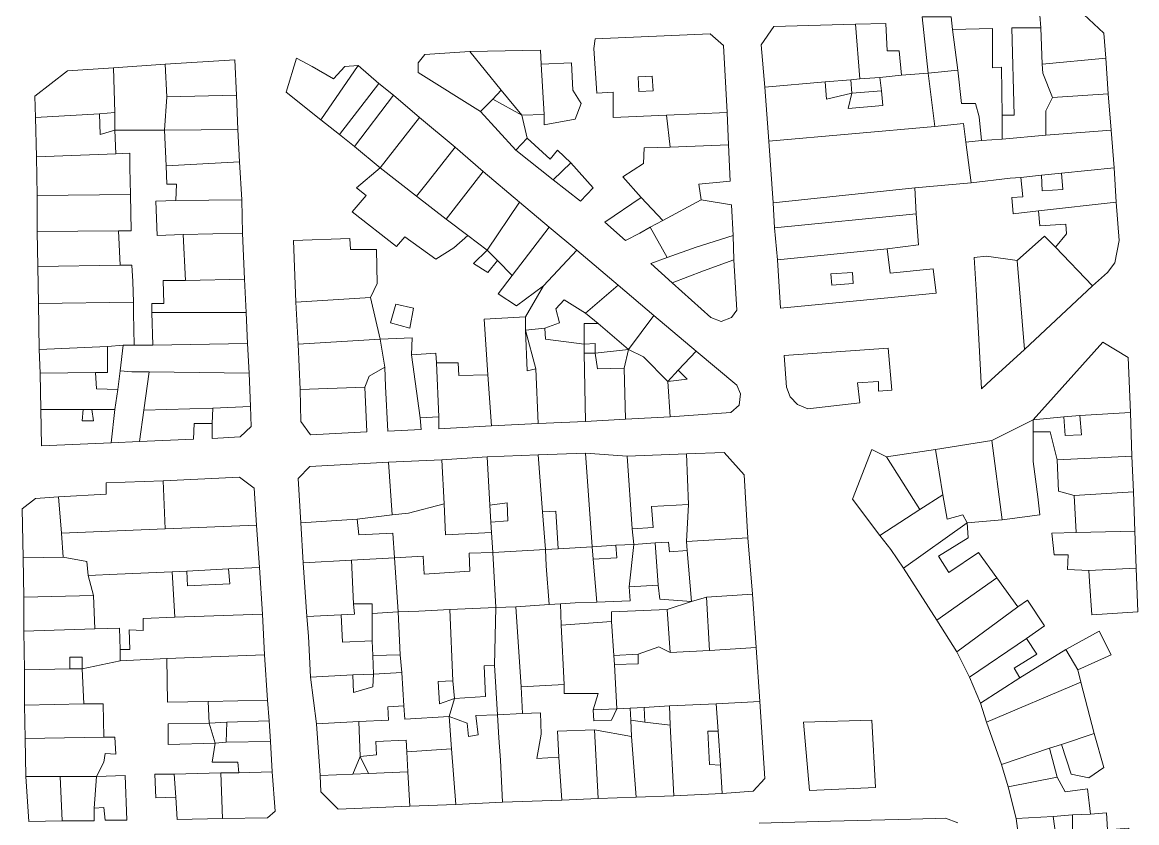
# Model space of a CAD drawing. Header units: inches. Extents: x 1138763 to 1140867, y 1050756 to 1053008.
# Drawn here: x 1139320.7 to 1139508.6, y 1051629.1 to 1051764.1 of the extents above; entities that cross this region are included whole.
import ezdxf

# ---------------------------------------------------------------- set-up
doc = ezdxf.new("R2010")
doc.units = ezdxf.units.IN
doc.header["$MEASUREMENT"] = 0
doc.layers.add('LimEdif_AM', color=44, linetype='Continuous', lineweight=5)
doc.layers.add('ViaPrin_AM', color=1, linetype='Continuous', lineweight=15)

msp = doc.modelspace()

# ---------------------------------------------------------------- linework, layer by layer
at = {"layer": 'LimEdif_AM'}
for points in [[(1139477.56, 1051762.87), (1139478.44, 1051756), (1139473.44, 1051755.5), (1139472.44, 1051765), (1139477.31, 1051765), (1139477.56, 1051762.87)], [(1139492.44, 1051763.12), (1139492.31, 1051765.25), (1139499.69, 1051765.37), (1139503.06, 1051762.25), (1139503.44, 1051758), (1139492.69, 1051757), (1139492.44, 1051763.12)], [(1139461.94, 1051754.5), (1139460.44, 1051754.37), (1139456.06, 1051754), (1139445.94, 1051753.12), (1139445.31, 1051760.25), (1139447.44, 1051763.37), (1139461.19, 1051763.75), (1139461.94, 1051754.5)], [(1139461.19, 1051763.75), (1139466.31, 1051763.87), (1139466.56, 1051759.25), (1139468.56, 1051759.25), (1139468.94, 1051755.12), (1139465.31, 1051754.75), (1139461.94, 1051754.5), (1139461.19, 1051763.75)], [(1139477.56, 1051762.87), (1139484.31, 1051763), (1139484.31, 1051756.37), (1139485.81, 1051756.5), (1139485.94, 1051748.37), (1139485.94, 1051744.37), (1139482.44, 1051744.12), (1139482.06, 1051748.12), (1139481.44, 1051750.37), (1139479.06, 1051750.37), (1139478.44, 1051756), (1139477.56, 1051762.87)], [(1139492.69, 1051757), (1139492.81, 1051755.5), (1139494.44, 1051751.37), (1139493.31, 1051749.12), (1139493.31, 1051745), (1139485.94, 1051744.37), (1139485.94, 1051748.37), (1139487.94, 1051748.37), (1139487.56, 1051763.12), (1139492.44, 1051763.12), (1139492.69, 1051757)], [(1139439.56, 1051748.87), (1139429.31, 1051748.37), (1139420.31, 1051748), (1139420.31, 1051752.25), (1139417.56, 1051752.12), (1139417.06, 1051759.62), (1139417.31, 1051761.25), (1139436.69, 1051762.12), (1139438.94, 1051760.12), (1139439.56, 1051748.87)], [(1139401.44, 1051752.62), (1139400.06, 1051751.12), (1139397.94, 1051749), (1139387.44, 1051755.62), (1139387.44, 1051757.25), (1139388.56, 1051758.62), (1139396.19, 1051759.12), (1139401.44, 1051752.62)], [(1139396.19, 1051759.12), (1139408.06, 1051759.37), (1139408.19, 1051757), (1139408.69, 1051748.5), (1139404.94, 1051748.37), (1139401.44, 1051752.62), (1139396.19, 1051759.12)], [(1139336.06, 1051756.37), (1139344.81, 1051757), (1139345.06, 1051751.5), (1139344.69, 1051745.87), (1139336.31, 1051745.87), (1139336.31, 1051748.87), (1139336.06, 1051756.37)], [(1139344.81, 1051757), (1139356.56, 1051757.75), (1139356.81, 1051751.75), (1139345.06, 1051751.5), (1139344.81, 1051757)], [(1139377.31, 1051756.75), (1139371.06, 1051747.62), (1139365.19, 1051752.25), (1139366.94, 1051758), (1139369.56, 1051756.62), (1139373.19, 1051754.5), (1139375.06, 1051756.62), (1139377.31, 1051756.75)], [(1139377.31, 1051756.75), (1139380.81, 1051753.75), (1139374.19, 1051745.12), (1139371.06, 1051747.62), (1139377.31, 1051756.75)], [(1139408.19, 1051757), (1139413.31, 1051757.25), (1139413.56, 1051752.62), (1139414.94, 1051750.37), (1139413.94, 1051747.75), (1139408.69, 1051746.75), (1139408.69, 1051748.5), (1139408.19, 1051757)], [(1139503.44, 1051758), (1139503.81, 1051752), (1139494.44, 1051751.37), (1139492.81, 1051755.5), (1139492.69, 1051757), (1139503.44, 1051758)], [(1139336.31, 1051748.87), (1139333.69, 1051748.62), (1139322.94, 1051748), (1139322.81, 1051751.62), (1139328.31, 1051755.87), (1139336.06, 1051756.37), (1139336.31, 1051748.87)], [(1139424.69, 1051752.37), (1139427.06, 1051752.5), (1139426.94, 1051755), (1139424.56, 1051754.87), (1139424.69, 1051752.37)], [(1139424.69, 1051752.37), (1139424.56, 1051754.87), (1139426.94, 1051755), (1139427.06, 1051752.5), (1139424.69, 1051752.37)], [(1139468.94, 1051755.12), (1139473.44, 1051755.5), (1139474.56, 1051746.5), (1139446.56, 1051744), (1139445.94, 1051753.12), (1139456.06, 1051754), (1139456.31, 1051751.12), (1139460.56, 1051752.12), (1139459.94, 1051749.5), (1139465.81, 1051750), (1139465.56, 1051752.5), (1139465.31, 1051754.75), (1139468.94, 1051755.12)], [(1139465.31, 1051754.75), (1139465.56, 1051752.5), (1139460.56, 1051752.12), (1139460.44, 1051754.37), (1139461.94, 1051754.5), (1139465.31, 1051754.75)], [(1139478.44, 1051756), (1139479.06, 1051750.37), (1139481.44, 1051750.37), (1139482.06, 1051748.12), (1139482.44, 1051744.12), (1139479.81, 1051743.87), (1139479.44, 1051747), (1139474.56, 1051746.5), (1139473.44, 1051755.5), (1139478.44, 1051756)], [(1139380.81, 1051753.75), (1139383.31, 1051751.75), (1139376.69, 1051743.12), (1139374.19, 1051745.12), (1139380.81, 1051753.75)], [(1139460.44, 1051754.37), (1139460.56, 1051752.12), (1139456.31, 1051751.12), (1139456.06, 1051754), (1139460.44, 1051754.37)], [(1139356.81, 1051751.75), (1139357.06, 1051746), (1139344.69, 1051745.87), (1139345.06, 1051751.5), (1139356.81, 1051751.75)], [(1139383.31, 1051751.75), (1139387.69, 1051748), (1139381.06, 1051739.5), (1139376.69, 1051743.12), (1139383.31, 1051751.75)], [(1139400.06, 1051751.12), (1139404.94, 1051748.37), (1139405.81, 1051744.5), (1139403.94, 1051742.5), (1139397.94, 1051749), (1139400.06, 1051751.12)], [(1139401.44, 1051752.62), (1139404.94, 1051748.37), (1139400.06, 1051751.12), (1139401.44, 1051752.62)], [(1139465.56, 1051752.5), (1139465.81, 1051750), (1139459.94, 1051749.5), (1139460.56, 1051752.12), (1139465.56, 1051752.5)], [(1139503.81, 1051752), (1139504.31, 1051745.87), (1139493.31, 1051745), (1139493.31, 1051749.12), (1139494.44, 1051751.37), (1139503.81, 1051752)], [(1139333.69, 1051748.62), (1139333.81, 1051745.12), (1139336.31, 1051745.87), (1139336.44, 1051741.87), (1139323.06, 1051741.37), (1139322.94, 1051748), (1139333.69, 1051748.62)], [(1139336.31, 1051748.87), (1139336.31, 1051745.87), (1139333.81, 1051745.12), (1139333.69, 1051748.62), (1139336.31, 1051748.87)], [(1139387.69, 1051748), (1139393.69, 1051743), (1139389.19, 1051737.25), (1139387.19, 1051734.75), (1139381.06, 1051739.5), (1139387.69, 1051748)], [(1139439.56, 1051748.87), (1139439.81, 1051743.37), (1139429.94, 1051743), (1139429.31, 1051748.37), (1139439.56, 1051748.87)], [(1139344.69, 1051745.87), (1139344.94, 1051739.87), (1139345.06, 1051736.75), (1139346.69, 1051736.75), (1139346.56, 1051734), (1139343.19, 1051733.87), (1139343.44, 1051728.12), (1139347.81, 1051728.25), (1139348.19, 1051720.5), (1139344.44, 1051720.5), (1139344.56, 1051716.62), (1139342.56, 1051716.62), (1139342.56, 1051715.12), (1139342.69, 1051709.62), (1139339.56, 1051709.62), (1139339.44, 1051715), (1139339.44, 1051716.87), (1139339.31, 1051720.37), (1139339.19, 1051723.12), (1139337.19, 1051723.12), (1139336.94, 1051728.87), (1139339.06, 1051728.87), (1139338.94, 1051735), (1139338.81, 1051739.5), (1139338.81, 1051742), (1139336.44, 1051741.87), (1139336.31, 1051745.87), (1139344.69, 1051745.87)], [(1139357.06, 1051746), (1139357.31, 1051740.5), (1139344.94, 1051739.87), (1139344.69, 1051745.87), (1139357.06, 1051746)], [(1139474.56, 1051746.5), (1139479.44, 1051747), (1139479.81, 1051743.87), (1139480.69, 1051737), (1139471.19, 1051736.12), (1139447.31, 1051733.62), (1139446.56, 1051744), (1139474.56, 1051746.5)], [(1139504.31, 1051745.87), (1139504.81, 1051739.5), (1139495.94, 1051738.62), (1139492.56, 1051738.25), (1139489.06, 1051737.87), (1139487.31, 1051737.75), (1139480.69, 1051737), (1139479.81, 1051743.87), (1139482.44, 1051744.12), (1139485.94, 1051744.37), (1139493.31, 1051745), (1139504.31, 1051745.87)], [(1139405.81, 1051744.5), (1139409.69, 1051741), (1139410.94, 1051742.5), (1139413.19, 1051740.37), (1139410.19, 1051737.5), (1139403.94, 1051742.5), (1139405.81, 1051744.5)], [(1139336.44, 1051741.87), (1139338.81, 1051742), (1139338.81, 1051739.5), (1139338.94, 1051735), (1139323.19, 1051734.87), (1139323.06, 1051741.37), (1139336.44, 1051741.87)], [(1139393.69, 1051743), (1139398.44, 1051738.87), (1139392.19, 1051730.87), (1139387.19, 1051734.75), (1139389.19, 1051737.25), (1139393.69, 1051743)], [(1139439.81, 1051743.37), (1139440.06, 1051737.25), (1139434.81, 1051736.75), (1139435.19, 1051734.12), (1139428.69, 1051730.62), (1139425.06, 1051734.5), (1139421.94, 1051738), (1139425.44, 1051740.25), (1139425.56, 1051742.87), (1139429.94, 1051743), (1139439.81, 1051743.37)], [(1139357.31, 1051740.5), (1139357.69, 1051734.12), (1139346.56, 1051734), (1139346.69, 1051736.75), (1139345.06, 1051736.75), (1139344.94, 1051739.87), (1139357.31, 1051740.5)], [(1139413.19, 1051740.37), (1139416.94, 1051736.12), (1139414.81, 1051733.87), (1139410.19, 1051737.5), (1139413.19, 1051740.37)], [(1139387.19, 1051734.75), (1139392.19, 1051730.87), (1139395.81, 1051728.12), (1139393.44, 1051726), (1139390.44, 1051724.12), (1139385.19, 1051727.87), (1139383.81, 1051726.25), (1139376.31, 1051732.12), (1139378.69, 1051734.87), (1139377.06, 1051736.12), (1139381.06, 1051739.5), (1139387.19, 1051734.75)], [(1139398.44, 1051738.87), (1139404.56, 1051733.75), (1139399.06, 1051725.62), (1139395.81, 1051728.12), (1139392.19, 1051730.87), (1139398.44, 1051738.87)], [(1139504.81, 1051739.5), (1139505.19, 1051733.75), (1139492.06, 1051732.25), (1139487.81, 1051731.75), (1139487.56, 1051734.5), (1139489.44, 1051734.62), (1139489.06, 1051737.87), (1139492.56, 1051738.25), (1139492.69, 1051735.62), (1139496.19, 1051735.87), (1139495.94, 1051738.62), (1139504.81, 1051739.5)], [(1139495.94, 1051738.62), (1139496.19, 1051735.87), (1139492.69, 1051735.62), (1139492.56, 1051738.25), (1139495.94, 1051738.62)], [(1139471.19, 1051736.12), (1139471.44, 1051731.75), (1139447.56, 1051729.37), (1139447.31, 1051733.62), (1139471.19, 1051736.12)], [(1139338.94, 1051735), (1139339.06, 1051728.87), (1139336.94, 1051728.87), (1139323.19, 1051728.75), (1139323.19, 1051734.87), (1139338.94, 1051735)], [(1139357.69, 1051734.12), (1139357.81, 1051728.5), (1139347.81, 1051728.25), (1139343.44, 1051728.12), (1139343.19, 1051733.87), (1139346.56, 1051734), (1139357.69, 1051734.12)], [(1139428.69, 1051730.62), (1139426.56, 1051729.5), (1139424.81, 1051728.5), (1139422.44, 1051727.25), (1139418.94, 1051730.37), (1139425.06, 1051734.5), (1139428.69, 1051730.62)], [(1139435.19, 1051734.12), (1139440.31, 1051733.25), (1139440.56, 1051728.12), (1139434.31, 1051726.12), (1139429.44, 1051724.37), (1139426.56, 1051729.5), (1139428.69, 1051730.62), (1139435.19, 1051734.12)], [(1139404.56, 1051733.75), (1139409.56, 1051729.5), (1139403.31, 1051721.37), (1139400.81, 1051723.87), (1139399.06, 1051725.62), (1139404.56, 1051733.75)], [(1139505.19, 1051733.75), (1139505.69, 1051727.25), (1139504.94, 1051723.5), (1139503.69, 1051721.87), (1139501.19, 1051719.62), (1139494.94, 1051726.12), (1139496.81, 1051728.37), (1139496.69, 1051730), (1139492.31, 1051729.75), (1139492.06, 1051732.25), (1139505.19, 1051733.75)], [(1139471.44, 1051731.75), (1139471.81, 1051726.5), (1139466.56, 1051725.87), (1139448.06, 1051724), (1139447.56, 1051729.37), (1139471.44, 1051731.75)], [(1139336.94, 1051728.87), (1139337.19, 1051723.12), (1139323.31, 1051722.87), (1139323.19, 1051728.75), (1139336.94, 1051728.87)], [(1139357.81, 1051728.5), (1139358.19, 1051720.75), (1139348.19, 1051720.5), (1139347.81, 1051728.25), (1139357.81, 1051728.5)], [(1139409.56, 1051729.5), (1139414.19, 1051725.62), (1139408.56, 1051719.62), (1139404.06, 1051716.25), (1139400.94, 1051718.25), (1139403.31, 1051721.37), (1139409.56, 1051729.5)], [(1139379.44, 1051717.62), (1139366.81, 1051716.87), (1139366.44, 1051727.25), (1139375.94, 1051727.62), (1139376.06, 1051725.75), (1139380.44, 1051725.75), (1139380.56, 1051720), (1139379.44, 1051717.62)], [(1139440.56, 1051728.12), (1139440.69, 1051724), (1139435.56, 1051722.12), (1139430.31, 1051720.12), (1139426.69, 1051723.37), (1139429.44, 1051724.37), (1139434.31, 1051726.12), (1139440.56, 1051728.12)], [(1139488.44, 1051723.87), (1139493.06, 1051728), (1139494.94, 1051726.12), (1139501.19, 1051719.62), (1139489.69, 1051708.87), (1139488.44, 1051723.87)], [(1139400.81, 1051723.87), (1139399.19, 1051721.87), (1139396.81, 1051723.37), (1139399.06, 1051725.62), (1139400.81, 1051723.87)], [(1139414.19, 1051725.62), (1139421.19, 1051719.75), (1139415.69, 1051715), (1139412.06, 1051717.25), (1139410.69, 1051715.75), (1139411.31, 1051713.37), (1139408.81, 1051712.5), (1139405.56, 1051712.12), (1139405.56, 1051714.37), (1139408.56, 1051719.62), (1139414.19, 1051725.62)], [(1139466.56, 1051725.87), (1139467.06, 1051721.75), (1139474.31, 1051722.5), (1139474.81, 1051718.37), (1139448.56, 1051715.87), (1139448.06, 1051724), (1139466.56, 1051725.87)], [(1139489.69, 1051708.87), (1139484.06, 1051703.75), (1139482.44, 1051702.25), (1139481.56, 1051719), (1139481.19, 1051724.37), (1139483.31, 1051724.62), (1139488.44, 1051723.87), (1139489.69, 1051708.87)], [(1139337.19, 1051723.12), (1139339.19, 1051723.12), (1139339.31, 1051720.37), (1139339.44, 1051716.87), (1139323.44, 1051716.62), (1139323.31, 1051722.87), (1139337.19, 1051723.12)], [(1139440.69, 1051724), (1139441.19, 1051715.5), (1139440.31, 1051714.25), (1139438.56, 1051713.62), (1139436.81, 1051714.25), (1139430.31, 1051720.12), (1139435.56, 1051722.12), (1139440.69, 1051724)], [(1139457.19, 1051719.75), (1139460.81, 1051720), (1139460.69, 1051721.87), (1139457.06, 1051721.62), (1139457.19, 1051719.75)], [(1139457.19, 1051719.75), (1139457.06, 1051721.62), (1139460.69, 1051721.87), (1139460.81, 1051720), (1139457.19, 1051719.75)], [(1139358.19, 1051720.75), (1139358.44, 1051715.12), (1139342.56, 1051715.12), (1139342.56, 1051716.62), (1139344.56, 1051716.62), (1139344.44, 1051720.5), (1139348.19, 1051720.5), (1139358.19, 1051720.75)], [(1139421.19, 1051719.75), (1139427.19, 1051714.62), (1139422.94, 1051708.87), (1139417.81, 1051713.25), (1139415.69, 1051715), (1139421.19, 1051719.75)], [(1139379.44, 1051717.62), (1139381.06, 1051710.62), (1139367.19, 1051709.75), (1139366.81, 1051716.87), (1139379.44, 1051717.62)], [(1139417.81, 1051713.25), (1139415.44, 1051713.25), (1139415.44, 1051709.75), (1139408.94, 1051710.62), (1139408.81, 1051712.5), (1139411.31, 1051713.37), (1139410.69, 1051715.75), (1139412.06, 1051717.25), (1139415.69, 1051715), (1139417.81, 1051713.25)], [(1139339.44, 1051716.87), (1139339.44, 1051715), (1139339.56, 1051709.62), (1139337.69, 1051709.62), (1139335.06, 1051709.37), (1139323.56, 1051708.87), (1139323.44, 1051716.62), (1139339.44, 1051716.87)], [(1139386.06, 1051712.5), (1139382.81, 1051713.37), (1139383.69, 1051716.5), (1139386.69, 1051715.87), (1139386.06, 1051712.5)], [(1139358.44, 1051715.12), (1139358.69, 1051709.87), (1139342.69, 1051709.62), (1139342.56, 1051715.12), (1139358.44, 1051715.12)], [(1139405.56, 1051712.12), (1139405.81, 1051705.25), (1139407.31, 1051705.62), (1139407.69, 1051696.37), (1139399.81, 1051696), (1139399.19, 1051704.62), (1139398.56, 1051714), (1139405.56, 1051714.37), (1139405.56, 1051712.12)], [(1139427.19, 1051714.62), (1139434.31, 1051708.62), (1139431.31, 1051705.37), (1139429.56, 1051703.5), (1139425.44, 1051707.62), (1139422.94, 1051708.87), (1139427.19, 1051714.62)], [(1139408.81, 1051712.5), (1139408.94, 1051710.62), (1139415.44, 1051709.75), (1139415.44, 1051708.25), (1139415.69, 1051696.75), (1139407.69, 1051696.37), (1139407.31, 1051705.62), (1139405.56, 1051712.12), (1139408.81, 1051712.5)], [(1139407.31, 1051705.62), (1139405.81, 1051705.25), (1139405.56, 1051712.12), (1139407.31, 1051705.62)], [(1139417.81, 1051713.25), (1139422.94, 1051708.87), (1139417.31, 1051708.25), (1139417.31, 1051709.87), (1139415.44, 1051709.75), (1139415.44, 1051713.25), (1139417.81, 1051713.25)], [(1139337.69, 1051709.62), (1139337.19, 1051705.25), (1139336.81, 1051702.12), (1139333.19, 1051702.25), (1139333.06, 1051705), (1139335.06, 1051705), (1139335.06, 1051709.37), (1139337.69, 1051709.62)], [(1139339.56, 1051709.62), (1139342.69, 1051709.62), (1139358.69, 1051709.87), (1139358.94, 1051704.87), (1139342.06, 1051705.12), (1139339.19, 1051705.12), (1139337.19, 1051705.25), (1139337.69, 1051709.62), (1139339.56, 1051709.62)], [(1139381.06, 1051710.62), (1139381.81, 1051705.87), (1139379.19, 1051704.37), (1139378.44, 1051702.5), (1139367.56, 1051702.12), (1139367.19, 1051709.75), (1139381.06, 1051710.62)], [(1139381.06, 1051710.62), (1139386.44, 1051710.87), (1139386.31, 1051708), (1139387.81, 1051697.37), (1139387.94, 1051695.37), (1139382.31, 1051695.12), (1139381.94, 1051702.62), (1139381.81, 1051705.87), (1139381.06, 1051710.62)], [(1139415.44, 1051709.75), (1139417.31, 1051709.87), (1139417.31, 1051708.25), (1139415.44, 1051708.25), (1139415.44, 1051709.75)], [(1139507.56, 1051698.25), (1139499.06, 1051697.75), (1139496.31, 1051697.5), (1139491.19, 1051697), (1139502.94, 1051710.12), (1139507.19, 1051707.5), (1139507.56, 1051698.25)], [(1139335.06, 1051709.37), (1139335.06, 1051705), (1139333.06, 1051705), (1139323.69, 1051704.87), (1139323.56, 1051708.87), (1139335.06, 1051709.37)], [(1139386.31, 1051708), (1139390.44, 1051708.25), (1139390.56, 1051706.62), (1139390.94, 1051697.5), (1139387.81, 1051697.37), (1139386.31, 1051708)], [(1139417.31, 1051708.25), (1139417.69, 1051705.62), (1139422.19, 1051705.75), (1139422.44, 1051697.12), (1139415.69, 1051696.75), (1139415.44, 1051708.25), (1139417.31, 1051708.25)], [(1139422.94, 1051708.87), (1139422.19, 1051705.75), (1139417.69, 1051705.62), (1139417.31, 1051708.25), (1139422.94, 1051708.87)], [(1139422.94, 1051708.87), (1139425.44, 1051707.62), (1139429.56, 1051703.5), (1139429.94, 1051697.5), (1139422.44, 1051697.12), (1139422.19, 1051705.75), (1139422.94, 1051708.87)], [(1139434.31, 1051708.62), (1139441.19, 1051702.87), (1139441.81, 1051701.37), (1139441.56, 1051699.5), (1139440.19, 1051698.25), (1139429.94, 1051697.5), (1139429.56, 1051703.5), (1139432.81, 1051703.87), (1139431.31, 1051705.37), (1139434.31, 1051708.62)], [(1139453.19, 1051698.87), (1139451.44, 1051699.62), (1139450.19, 1051700.87), (1139449.56, 1051702.5), (1139449.19, 1051707.87), (1139466.69, 1051709.12), (1139467.31, 1051702), (1139465.06, 1051701.87), (1139465.06, 1051703.5), (1139461.56, 1051703.25), (1139461.94, 1051699.87), (1139453.19, 1051698.87)], [(1139390.56, 1051706.62), (1139394.19, 1051706.62), (1139394.31, 1051704.5), (1139399.19, 1051704.62), (1139399.81, 1051696), (1139390.94, 1051695.5), (1139390.94, 1051697.5), (1139390.56, 1051706.62)], [(1139333.06, 1051705), (1139333.19, 1051702.25), (1139336.81, 1051702.12), (1139336.31, 1051698.75), (1139332.44, 1051698.75), (1139330.94, 1051698.75), (1139323.81, 1051698.75), (1139323.69, 1051704.87), (1139333.06, 1051705)], [(1139342.06, 1051705.12), (1139341.19, 1051698.62), (1139340.44, 1051693.37), (1139335.69, 1051693.12), (1139336.31, 1051698.75), (1139336.81, 1051702.12), (1139337.19, 1051705.25), (1139339.19, 1051705.12), (1139342.06, 1051705.12)], [(1139358.94, 1051704.87), (1139359.19, 1051699.25), (1139352.81, 1051699), (1139341.19, 1051698.62), (1139342.06, 1051705.12), (1139358.94, 1051704.87)], [(1139429.56, 1051703.5), (1139431.31, 1051705.37), (1139432.81, 1051703.87), (1139429.56, 1051703.5)], [(1139378.44, 1051702.5), (1139378.81, 1051695), (1139369.31, 1051694.5), (1139367.69, 1051696.75), (1139367.56, 1051702.12), (1139378.44, 1051702.5)], [(1139330.94, 1051698.75), (1139330.81, 1051696.87), (1139332.69, 1051696.87), (1139332.44, 1051698.75), (1139336.31, 1051698.75), (1139335.69, 1051693.12), (1139323.94, 1051692.62), (1139323.81, 1051698.75), (1139330.94, 1051698.75)], [(1139332.44, 1051698.75), (1139332.69, 1051696.87), (1139330.81, 1051696.87), (1139330.94, 1051698.75), (1139332.44, 1051698.75)], [(1139352.81, 1051699), (1139352.69, 1051696.37), (1139349.69, 1051696.37), (1139349.56, 1051693.75), (1139340.44, 1051693.37), (1139341.19, 1051698.62), (1139352.81, 1051699)], [(1139359.19, 1051699.25), (1139359.31, 1051695.87), (1139357.44, 1051694.12), (1139352.69, 1051693.87), (1139352.69, 1051696.37), (1139352.81, 1051699), (1139359.19, 1051699.25)], [(1139491.19, 1051695), (1139491.19, 1051690), (1139491.94, 1051684), (1139492.31, 1051681), (1139485.94, 1051680.12), (1139484.19, 1051693.5), (1139491.19, 1051697), (1139491.19, 1051695)], [(1139507.56, 1051698.25), (1139507.81, 1051690.87), (1139495.19, 1051690.25), (1139494.06, 1051695), (1139491.19, 1051695), (1139491.19, 1051697), (1139496.31, 1051697.5), (1139496.56, 1051694.37), (1139499.31, 1051694.5), (1139499.06, 1051697.75), (1139507.56, 1051698.25)], [(1139499.06, 1051697.75), (1139499.31, 1051694.5), (1139496.56, 1051694.37), (1139496.31, 1051697.5), (1139499.06, 1051697.75)], [(1139474.69, 1051692), (1139484.19, 1051693.5), (1139485.94, 1051680.12), (1139480.06, 1051679.62), (1139479.31, 1051681), (1139476.69, 1051680.25), (1139475.94, 1051684.37), (1139474.69, 1051692)], [(1139399.06, 1051690.75), (1139407.69, 1051691.12), (1139408.44, 1051681.5), (1139408.94, 1051675.12), (1139400.06, 1051674.62), (1139399.81, 1051678), (1139399.69, 1051679.75), (1139402.56, 1051680), (1139402.44, 1051683), (1139399.56, 1051682.62), (1139399.06, 1051690.75)], [(1139407.69, 1051691.12), (1139415.69, 1051691.37), (1139416.81, 1051675.62), (1139411.06, 1051675.25), (1139410.69, 1051681.62), (1139408.44, 1051681.5), (1139407.69, 1051691.12)], [(1139415.69, 1051691.37), (1139422.69, 1051690.87), (1139423.56, 1051678.62), (1139423.81, 1051676), (1139420.81, 1051675.87), (1139416.81, 1051675.62), (1139415.69, 1051691.37)], [(1139422.69, 1051690.87), (1139432.69, 1051691.25), (1139433.06, 1051682.75), (1139426.81, 1051682.37), (1139427.06, 1051678.87), (1139423.56, 1051678.62), (1139422.69, 1051690.87)], [(1139433.06, 1051682.75), (1139432.69, 1051691.25), (1139439.06, 1051691.5), (1139442.44, 1051687.75), (1139443.06, 1051677.12), (1139432.69, 1051676.5), (1139433.06, 1051682.75)], [(1139466.44, 1051690.75), (1139472.06, 1051681.87), (1139465.31, 1051677.5), (1139460.69, 1051683.62), (1139463.94, 1051692), (1139466.44, 1051690.75)], [(1139466.44, 1051690.75), (1139474.69, 1051692), (1139475.94, 1051684.37), (1139472.06, 1051681.87), (1139466.44, 1051690.75)], [(1139507.81, 1051690.87), (1139508.06, 1051684.87), (1139498.06, 1051684.25), (1139495.44, 1051685), (1139495.19, 1051690.25), (1139507.81, 1051690.87)], [(1139383.06, 1051681), (1139377.19, 1051680.25), (1139367.69, 1051679.62), (1139367.19, 1051687.12), (1139369.19, 1051689.12), (1139382.44, 1051689.87), (1139383.06, 1051681)], [(1139382.44, 1051689.87), (1139391.44, 1051690.25), (1139391.81, 1051682.87), (1139385.81, 1051681.25), (1139383.06, 1051681), (1139382.44, 1051689.87)], [(1139391.44, 1051690.25), (1139399.06, 1051690.75), (1139399.56, 1051682.62), (1139399.69, 1051679.75), (1139399.81, 1051678), (1139392.06, 1051677.62), (1139391.81, 1051682.87), (1139391.44, 1051690.25)], [(1139344.44, 1051686.75), (1139357.31, 1051687.37), (1139359.81, 1051685.5), (1139360.19, 1051679.25), (1139344.81, 1051678.62), (1139344.44, 1051686.75)], [(1139326.81, 1051684), (1139334.81, 1051684.5), (1139334.81, 1051686.37), (1139344.44, 1051686.75), (1139344.81, 1051678.62), (1139327.31, 1051677.87), (1139326.81, 1051684)], [(1139327.31, 1051677.87), (1139327.56, 1051673.87), (1139320.81, 1051673.75), (1139320.69, 1051682), (1139322.94, 1051683.75), (1139326.81, 1051684), (1139327.31, 1051677.87)], [(1139475.94, 1051684.37), (1139476.69, 1051680.25), (1139479.31, 1051681), (1139480.06, 1051679.62), (1139469.31, 1051672), (1139467.19, 1051675.12), (1139465.31, 1051677.5), (1139472.06, 1051681.87), (1139475.94, 1051684.37)], [(1139508.06, 1051684.87), (1139508.31, 1051678.25), (1139498.44, 1051678), (1139498.06, 1051684.25), (1139508.06, 1051684.87)], [(1139391.81, 1051682.87), (1139392.06, 1051677.62), (1139399.81, 1051678), (1139400.06, 1051674.62), (1139396.06, 1051674.5), (1139396.19, 1051671.5), (1139388.44, 1051671), (1139388.31, 1051674), (1139383.44, 1051673.75), (1139383.19, 1051677.87), (1139377.44, 1051677.62), (1139377.19, 1051680.25), (1139383.06, 1051681), (1139385.81, 1051681.25), (1139391.81, 1051682.87)], [(1139399.69, 1051679.75), (1139399.56, 1051682.62), (1139402.44, 1051683), (1139402.56, 1051680), (1139399.69, 1051679.75)], [(1139411.06, 1051675.25), (1139408.94, 1051675.12), (1139408.44, 1051681.5), (1139410.69, 1051681.62), (1139411.06, 1051675.25)], [(1139433.06, 1051682.75), (1139432.69, 1051676.5), (1139432.81, 1051675), (1139429.81, 1051674.75), (1139429.69, 1051676.37), (1139427.44, 1051676.25), (1139423.81, 1051676), (1139423.56, 1051678.62), (1139427.06, 1051678.87), (1139426.81, 1051682.37), (1139433.06, 1051682.75)], [(1139377.19, 1051680.25), (1139377.44, 1051677.62), (1139383.19, 1051677.87), (1139383.44, 1051673.75), (1139376.19, 1051673.37), (1139368.06, 1051672.87), (1139367.69, 1051679.62), (1139377.19, 1051680.25)], [(1139480.06, 1051679.62), (1139480.19, 1051677.12), (1139475.19, 1051674), (1139476.94, 1051671.25), (1139481.94, 1051674.62), (1139485.06, 1051670.37), (1139474.94, 1051663.25), (1139469.31, 1051672), (1139480.06, 1051679.62)], [(1139360.19, 1051679.25), (1139360.69, 1051672.12), (1139355.44, 1051671.87), (1139348.44, 1051671.5), (1139345.94, 1051671.37), (1139336.69, 1051671), (1139331.81, 1051670.75), (1139331.56, 1051673.12), (1139327.56, 1051673.87), (1139327.31, 1051677.87), (1139344.81, 1051678.62), (1139360.19, 1051679.25)], [(1139508.31, 1051678.25), (1139508.56, 1051672), (1139500.56, 1051671.62), (1139496.94, 1051671.75), (1139497.06, 1051674.25), (1139494.69, 1051674.25), (1139494.31, 1051677.87), (1139498.44, 1051678), (1139508.31, 1051678.25)], [(1139420.81, 1051675.87), (1139420.94, 1051673.75), (1139416.94, 1051673.5), (1139416.81, 1051675.62), (1139420.81, 1051675.87)], [(1139423.81, 1051676), (1139423.06, 1051668.87), (1139423.19, 1051666.5), (1139417.56, 1051666.25), (1139416.94, 1051673.5), (1139420.94, 1051673.75), (1139420.81, 1051675.87), (1139423.81, 1051676)], [(1139427.44, 1051676.25), (1139427.94, 1051669.12), (1139423.06, 1051668.87), (1139423.81, 1051676), (1139427.44, 1051676.25)], [(1139432.81, 1051675), (1139433.56, 1051666.37), (1139428.19, 1051666.75), (1139427.94, 1051669.12), (1139427.44, 1051676.25), (1139429.69, 1051676.37), (1139429.81, 1051674.75), (1139432.81, 1051675)], [(1139443.06, 1051677.12), (1139443.81, 1051667.62), (1139436.06, 1051667.12), (1139433.56, 1051666.37), (1139432.81, 1051675), (1139432.69, 1051676.5), (1139443.06, 1051677.12)], [(1139327.56, 1051673.87), (1139331.56, 1051673.12), (1139331.81, 1051670.75), (1139332.69, 1051667.37), (1139320.94, 1051667.12), (1139320.81, 1051673.75), (1139327.56, 1051673.87)], [(1139400.06, 1051674.62), (1139400.56, 1051665.37), (1139392.81, 1051665), (1139387.56, 1051664.75), (1139384.06, 1051664.62), (1139383.44, 1051673.75), (1139388.31, 1051674), (1139388.44, 1051671), (1139396.19, 1051671.5), (1139396.06, 1051674.5), (1139400.06, 1051674.62)], [(1139408.94, 1051675.12), (1139409.06, 1051672.37), (1139409.56, 1051665.87), (1139403.94, 1051665.5), (1139400.56, 1051665.37), (1139400.06, 1051674.62), (1139408.94, 1051675.12)], [(1139416.81, 1051675.62), (1139416.94, 1051673.5), (1139417.56, 1051666.25), (1139413.94, 1051666.12), (1139411.44, 1051666), (1139409.56, 1051665.87), (1139409.06, 1051672.37), (1139408.94, 1051675.12), (1139411.06, 1051675.25), (1139416.81, 1051675.62)], [(1139360.69, 1051672.12), (1139361.19, 1051664.25), (1139346.44, 1051663.75), (1139345.94, 1051671.37), (1139348.44, 1051671.5), (1139348.56, 1051669), (1139355.69, 1051669.37), (1139355.44, 1051671.87), (1139360.69, 1051672.12)], [(1139376.19, 1051673.37), (1139376.56, 1051666), (1139376.69, 1051664.25), (1139374.44, 1051664.12), (1139368.69, 1051663.87), (1139368.06, 1051672.87), (1139376.19, 1051673.37)], [(1139383.44, 1051673.75), (1139384.06, 1051664.62), (1139379.69, 1051664.37), (1139379.69, 1051666), (1139376.56, 1051666), (1139376.19, 1051673.37), (1139383.44, 1051673.75)], [(1139508.56, 1051672), (1139508.81, 1051664.62), (1139501.06, 1051664.12), (1139500.69, 1051669.75), (1139500.56, 1051671.62), (1139508.56, 1051672)], [(1139345.94, 1051671.37), (1139346.44, 1051663.75), (1139341.06, 1051663.5), (1139341.06, 1051661.5), (1139338.69, 1051661.62), (1139338.81, 1051658.25), (1139337.19, 1051658.25), (1139337.06, 1051661.87), (1139332.94, 1051661.75), (1139332.69, 1051667.37), (1139331.81, 1051670.75), (1139336.69, 1051671), (1139345.94, 1051671.37)], [(1139355.44, 1051671.87), (1139355.69, 1051669.37), (1139348.56, 1051669), (1139348.44, 1051671.5), (1139355.44, 1051671.87)], [(1139485.06, 1051670.37), (1139488.56, 1051665.5), (1139478.31, 1051657.87), (1139474.94, 1051663.25), (1139485.06, 1051670.37)], [(1139427.94, 1051669.12), (1139428.19, 1051666.75), (1139433.56, 1051666.37), (1139429.44, 1051665), (1139420.06, 1051664.62), (1139420.06, 1051663), (1139411.56, 1051662.37), (1139411.44, 1051666), (1139413.94, 1051666.12), (1139417.56, 1051666.25), (1139423.19, 1051666.5), (1139423.06, 1051668.87), (1139427.94, 1051669.12)], [(1139332.69, 1051667.37), (1139332.94, 1051661.75), (1139320.94, 1051661.37), (1139320.94, 1051667.12), (1139332.69, 1051667.37)], [(1139436.06, 1051667.12), (1139436.56, 1051658.12), (1139429.94, 1051657.75), (1139429.44, 1051665), (1139433.56, 1051666.37), (1139436.06, 1051667.12)], [(1139443.81, 1051667.62), (1139444.44, 1051658.62), (1139436.56, 1051658.12), (1139436.06, 1051667.12), (1139443.81, 1051667.62)], [(1139488.56, 1051665.5), (1139490.19, 1051666.62), (1139493.06, 1051662.25), (1139490.06, 1051660.12), (1139480.44, 1051653.62), (1139478.31, 1051657.87), (1139488.56, 1051665.5)], [(1139379.69, 1051664.37), (1139379.69, 1051659.75), (1139374.69, 1051659.5), (1139374.44, 1051664.12), (1139376.69, 1051664.25), (1139376.56, 1051666), (1139379.69, 1051666), (1139379.69, 1051664.37)], [(1139384.06, 1051664.62), (1139384.44, 1051657.37), (1139379.81, 1051657.25), (1139379.69, 1051659.75), (1139379.69, 1051664.37), (1139384.06, 1051664.62)], [(1139392.81, 1051665), (1139393.31, 1051653), (1139390.81, 1051652.87), (1139391.06, 1051649.12), (1139393.56, 1051650), (1139392.69, 1051647), (1139385.19, 1051646.5), (1139385.06, 1051648.75), (1139384.69, 1051654.37), (1139384.44, 1051657.37), (1139384.06, 1051664.62), (1139387.56, 1051664.75), (1139392.81, 1051665)], [(1139400.56, 1051665.37), (1139400.31, 1051655.62), (1139398.56, 1051655.5), (1139398.81, 1051650.37), (1139393.56, 1051650), (1139393.31, 1051653), (1139392.81, 1051665), (1139400.56, 1051665.37)], [(1139403.94, 1051665.5), (1139404.81, 1051652), (1139405.06, 1051647.5), (1139400.81, 1051647.25), (1139400.31, 1051655.62), (1139400.56, 1051665.37), (1139403.94, 1051665.5)], [(1139411.44, 1051666), (1139411.56, 1051662.37), (1139412.06, 1051652.37), (1139404.81, 1051652), (1139403.94, 1051665.5), (1139409.56, 1051665.87), (1139411.44, 1051666)], [(1139429.44, 1051665), (1139429.94, 1051657.75), (1139428.06, 1051658.75), (1139424.56, 1051657.5), (1139420.44, 1051657.25), (1139420.06, 1051663), (1139420.06, 1051664.62), (1139429.44, 1051665)], [(1139361.19, 1051664.25), (1139361.56, 1051657.37), (1139345.06, 1051656.75), (1139337.19, 1051656.37), (1139337.19, 1051658.25), (1139338.81, 1051658.25), (1139338.69, 1051661.62), (1139341.06, 1051661.5), (1139341.06, 1051663.5), (1139346.44, 1051663.75), (1139361.19, 1051664.25)], [(1139374.44, 1051664.12), (1139374.69, 1051659.5), (1139379.69, 1051659.75), (1139379.81, 1051657.25), (1139379.94, 1051654.12), (1139376.44, 1051654), (1139369.31, 1051653.62), (1139368.94, 1051660.5), (1139368.69, 1051663.87), (1139374.44, 1051664.12)], [(1139420.06, 1051663), (1139420.44, 1051657.25), (1139420.56, 1051655.75), (1139420.94, 1051648.25), (1139416.94, 1051648.12), (1139417.81, 1051650.87), (1139412.06, 1051650.87), (1139412.06, 1051652.37), (1139411.56, 1051662.37), (1139420.06, 1051663)], [(1139332.94, 1051661.75), (1139337.06, 1051661.87), (1139337.19, 1051658.25), (1139337.19, 1051656.37), (1139330.81, 1051655), (1139330.81, 1051657), (1139328.69, 1051657), (1139328.69, 1051655), (1139321.06, 1051654.87), (1139320.94, 1051661.37), (1139332.94, 1051661.75)], [(1139496.69, 1051658.25), (1139502.31, 1051661.37), (1139504.31, 1051657.37), (1139498.69, 1051654.87), (1139496.69, 1051658.25)], [(1139490.06, 1051660.12), (1139491.81, 1051657.5), (1139487.94, 1051655.12), (1139488.94, 1051653.5), (1139482.31, 1051649.25), (1139480.44, 1051653.62), (1139490.06, 1051660.12)], [(1139330.81, 1051655), (1139328.69, 1051655), (1139328.69, 1051657), (1139330.81, 1051657), (1139330.81, 1051655)], [(1139361.56, 1051657.37), (1139362.06, 1051649.75), (1139352.06, 1051649.5), (1139345.19, 1051649.37), (1139345.06, 1051656.75), (1139361.56, 1051657.37)], [(1139384.44, 1051657.37), (1139384.69, 1051654.37), (1139379.94, 1051654.12), (1139379.81, 1051657.25), (1139384.44, 1051657.37)], [(1139424.56, 1051657.5), (1139424.56, 1051655.87), (1139420.56, 1051655.75), (1139420.44, 1051657.25), (1139424.56, 1051657.5)], [(1139444.44, 1051658.62), (1139445.06, 1051649.5), (1139437.69, 1051649.12), (1139429.81, 1051648.75), (1139425.56, 1051648.5), (1139423.19, 1051648.37), (1139420.94, 1051648.25), (1139420.56, 1051655.75), (1139424.56, 1051655.87), (1139424.56, 1051657.5), (1139428.06, 1051658.75), (1139429.94, 1051657.75), (1139436.56, 1051658.12), (1139444.44, 1051658.62)], [(1139498.69, 1051654.87), (1139499.19, 1051652.75), (1139483.31, 1051646), (1139482.31, 1051649.25), (1139488.94, 1051653.5), (1139496.69, 1051658.25), (1139498.69, 1051654.87)], [(1139400.31, 1051655.62), (1139400.81, 1051647.25), (1139397.19, 1051647.12), (1139397.56, 1051643.87), (1139395.94, 1051643.62), (1139395.69, 1051645.87), (1139392.69, 1051647), (1139393.56, 1051650), (1139398.81, 1051650.37), (1139398.56, 1051655.5), (1139400.31, 1051655.62)], [(1139330.81, 1051655), (1139331.06, 1051649.12), (1139321.06, 1051648.87), (1139321.06, 1051654.87), (1139328.69, 1051655), (1139330.81, 1051655)], [(1139384.69, 1051654.37), (1139385.06, 1051648.75), (1139382.31, 1051648.62), (1139382.44, 1051646.37), (1139377.44, 1051646.12), (1139370.31, 1051645.75), (1139369.31, 1051653.62), (1139376.44, 1051654), (1139376.56, 1051651), (1139379.81, 1051652), (1139379.94, 1051654.12), (1139384.69, 1051654.37)], [(1139379.94, 1051654.12), (1139379.81, 1051652), (1139376.56, 1051651), (1139376.44, 1051654), (1139379.94, 1051654.12)], [(1139393.56, 1051650), (1139391.06, 1051649.12), (1139390.81, 1051652.87), (1139393.31, 1051653), (1139393.56, 1051650)], [(1139412.06, 1051652.37), (1139412.06, 1051650.87), (1139417.81, 1051650.87), (1139416.94, 1051648.12), (1139417.06, 1051646.25), (1139420.06, 1051646.37), (1139420.94, 1051648.25), (1139423.19, 1051648.37), (1139423.31, 1051646.37), (1139423.44, 1051643.62), (1139417.19, 1051644.75), (1139410.94, 1051644.5), (1139411.19, 1051640.12), (1139407.44, 1051639.87), (1139408.19, 1051644), (1139408.06, 1051647.62), (1139405.06, 1051647.5), (1139404.81, 1051652), (1139412.06, 1051652.37)], [(1139499.19, 1051652.75), (1139501.44, 1051644.12), (1139495.94, 1051642.25), (1139493.94, 1051641.62), (1139485.81, 1051638.87), (1139483.31, 1051646), (1139499.19, 1051652.75)], [(1139362.06, 1051649.75), (1139362.31, 1051646.25), (1139355.19, 1051646), (1139352.19, 1051645.87), (1139352.06, 1051649.5), (1139362.06, 1051649.75)], [(1139445.06, 1051649.5), (1139445.94, 1051636.5), (1139443.94, 1051634.37), (1139438.69, 1051634), (1139438.44, 1051638.75), (1139438.06, 1051644.5), (1139437.69, 1051649.12), (1139445.06, 1051649.5)], [(1139331.06, 1051649.12), (1139334.31, 1051649.12), (1139334.44, 1051643.5), (1139321.19, 1051643.25), (1139321.06, 1051648.87), (1139331.06, 1051649.12)], [(1139392.69, 1051647), (1139393.06, 1051641.5), (1139385.56, 1051641), (1139385.44, 1051643), (1139380.31, 1051642.75), (1139380.44, 1051640.5), (1139377.69, 1051640.25), (1139377.44, 1051646.12), (1139382.44, 1051646.37), (1139382.31, 1051648.62), (1139385.06, 1051648.75), (1139385.19, 1051646.5), (1139392.69, 1051647)], [(1139405.06, 1051647.5), (1139408.06, 1051647.62), (1139408.19, 1051644), (1139407.44, 1051639.87), (1139411.19, 1051640.12), (1139411.69, 1051632.87), (1139401.69, 1051632.5), (1139401.31, 1051639.62), (1139401.06, 1051643.37), (1139400.81, 1051647.25), (1139405.06, 1051647.5)], [(1139420.94, 1051648.25), (1139420.06, 1051646.37), (1139417.06, 1051646.25), (1139416.94, 1051648.12), (1139420.94, 1051648.25)], [(1139425.56, 1051648.5), (1139425.69, 1051646), (1139423.31, 1051646.37), (1139423.19, 1051648.37), (1139425.56, 1051648.5)], [(1139429.81, 1051648.75), (1139429.94, 1051645.5), (1139425.69, 1051646), (1139425.56, 1051648.5), (1139429.81, 1051648.75)], [(1139437.69, 1051649.12), (1139438.06, 1051644.5), (1139436.31, 1051644.5), (1139436.56, 1051638.87), (1139438.44, 1051638.75), (1139438.69, 1051634), (1139430.56, 1051633.62), (1139429.94, 1051645.5), (1139429.81, 1051648.75), (1139437.69, 1051649.12)], [(1139353.19, 1051642.5), (1139345.31, 1051642.25), (1139345.31, 1051645.75), (1139352.19, 1051645.87), (1139353.19, 1051642.5)], [(1139355.19, 1051646), (1139355.06, 1051642.62), (1139353.19, 1051642.5), (1139352.19, 1051645.87), (1139355.19, 1051646)], [(1139362.31, 1051646.25), (1139362.56, 1051642.75), (1139355.06, 1051642.62), (1139355.19, 1051646), (1139362.31, 1051646.25)], [(1139377.44, 1051646.12), (1139377.69, 1051640.25), (1139376.44, 1051637.25), (1139370.94, 1051637), (1139370.31, 1051645.75), (1139377.44, 1051646.12)], [(1139400.81, 1051647.25), (1139401.06, 1051643.37), (1139401.31, 1051639.62), (1139401.69, 1051632.5), (1139393.81, 1051632.12), (1139393.06, 1051641.5), (1139392.69, 1051647), (1139395.69, 1051645.87), (1139395.94, 1051643.62), (1139397.56, 1051643.87), (1139397.19, 1051647.12), (1139400.81, 1051647.25)], [(1139425.69, 1051646), (1139429.94, 1051645.5), (1139430.56, 1051633.62), (1139424.19, 1051633.37), (1139423.44, 1051643.62), (1139423.31, 1051646.37), (1139425.69, 1051646)], [(1139453.44, 1051634.5), (1139452.44, 1051646), (1139463.94, 1051646.37), (1139464.56, 1051635), (1139453.44, 1051634.5)], [(1139417.19, 1051644.75), (1139417.81, 1051633.12), (1139411.69, 1051632.87), (1139411.19, 1051640.12), (1139410.94, 1051644.5), (1139417.19, 1051644.75)], [(1139423.44, 1051643.62), (1139424.19, 1051633.37), (1139417.81, 1051633.12), (1139417.19, 1051644.75), (1139423.44, 1051643.62)], [(1139438.44, 1051638.75), (1139436.56, 1051638.87), (1139436.31, 1051644.5), (1139438.06, 1051644.5), (1139438.44, 1051638.75)], [(1139501.44, 1051644.12), (1139503.06, 1051638.37), (1139500.56, 1051636.62), (1139497.56, 1051637.25), (1139495.94, 1051642.25), (1139501.44, 1051644.12)], [(1139334.44, 1051643.5), (1139336.31, 1051643.5), (1139336.44, 1051640.62), (1139334.69, 1051640.75), (1139334.44, 1051639.25), (1139333.19, 1051636.87), (1139327.06, 1051636.87), (1139321.31, 1051636.87), (1139321.19, 1051643.25), (1139334.44, 1051643.5)], [(1139362.56, 1051642.75), (1139362.81, 1051637.62), (1139357.19, 1051637.5), (1139357.06, 1051639.25), (1139352.69, 1051639.25), (1139353.19, 1051642.5), (1139355.06, 1051642.62), (1139362.56, 1051642.75)], [(1139385.56, 1051641), (1139385.69, 1051637.62), (1139379.06, 1051637.37), (1139377.69, 1051640.25), (1139380.44, 1051640.5), (1139380.31, 1051642.75), (1139385.44, 1051643), (1139385.56, 1051641)], [(1139379.06, 1051637.37), (1139376.44, 1051637.25), (1139377.69, 1051640.25), (1139379.06, 1051637.37)], [(1139393.06, 1051641.5), (1139393.81, 1051632.12), (1139386.06, 1051631.87), (1139385.69, 1051637.62), (1139385.56, 1051641), (1139393.06, 1051641.5)], [(1139493.94, 1051641.62), (1139495.19, 1051636.75), (1139486.94, 1051635.12), (1139485.81, 1051638.87), (1139493.94, 1051641.62)], [(1139327.06, 1051636.87), (1139327.44, 1051629.37), (1139321.81, 1051629.25), (1139321.31, 1051636.87), (1139327.06, 1051636.87)], [(1139333.19, 1051636.87), (1139332.81, 1051631.5), (1139332.81, 1051629.37), (1139327.44, 1051629.37), (1139327.06, 1051636.87), (1139333.19, 1051636.87)], [(1139332.81, 1051631.5), (1139333.19, 1051636.87), (1139338.06, 1051637), (1139338.31, 1051629.5), (1139334.69, 1051629.5), (1139334.44, 1051631.62), (1139332.81, 1051631.5)], [(1139346.56, 1051633.37), (1139343.19, 1051633.25), (1139343.06, 1051637.25), (1139346.31, 1051637.25), (1139346.56, 1051633.37)], [(1139346.31, 1051637.25), (1139354.19, 1051637.5), (1139354.44, 1051629.75), (1139346.81, 1051629.62), (1139346.56, 1051633.37), (1139346.31, 1051637.25)], [(1139362.81, 1051637.62), (1139363.31, 1051631), (1139362.06, 1051629.87), (1139354.44, 1051629.75), (1139354.19, 1051637.5), (1139357.19, 1051637.5), (1139362.81, 1051637.62)], [(1139385.69, 1051637.62), (1139386.06, 1051631.87), (1139373.94, 1051631.37), (1139371.06, 1051634.25), (1139370.94, 1051637), (1139376.44, 1051637.25), (1139379.06, 1051637.37), (1139385.69, 1051637.62)], [(1139495.19, 1051636.75), (1139496.56, 1051634.25), (1139500.31, 1051634.75), (1139500.81, 1051630.5), (1139497.81, 1051630.37), (1139494.56, 1051630.12), (1139488.31, 1051629.75), (1139486.94, 1051635.12), (1139495.19, 1051636.75)], [(1139500.81, 1051630.5), (1139503.56, 1051630.75), (1139503.69, 1051627.87), (1139507.31, 1051628.12), (1139507.94, 1051622.87), (1139489.31, 1051622.12), (1139488.31, 1051629.75), (1139494.56, 1051630.12), (1139494.94, 1051627.25), (1139497.81, 1051627.5), (1139497.81, 1051630.37), (1139500.81, 1051630.5)], [(1139497.81, 1051630.37), (1139497.81, 1051627.5), (1139494.94, 1051627.25), (1139494.56, 1051630.12), (1139497.81, 1051630.37)]]:
    msp.add_lwpolyline(points, dxfattribs=at)
at = {"layer": 'ViaPrin_AM'}
msp.add_lwpolyline([(1139478.48, 1051629.04), (1139476.4, 1051629.82), (1139474.62, 1051629.79), (1139468.47, 1051629.61), (1139456.99, 1051629.31), (1139444.94, 1051629.01)], dxfattribs=at)

doc.saveas('drawing.dxf')
